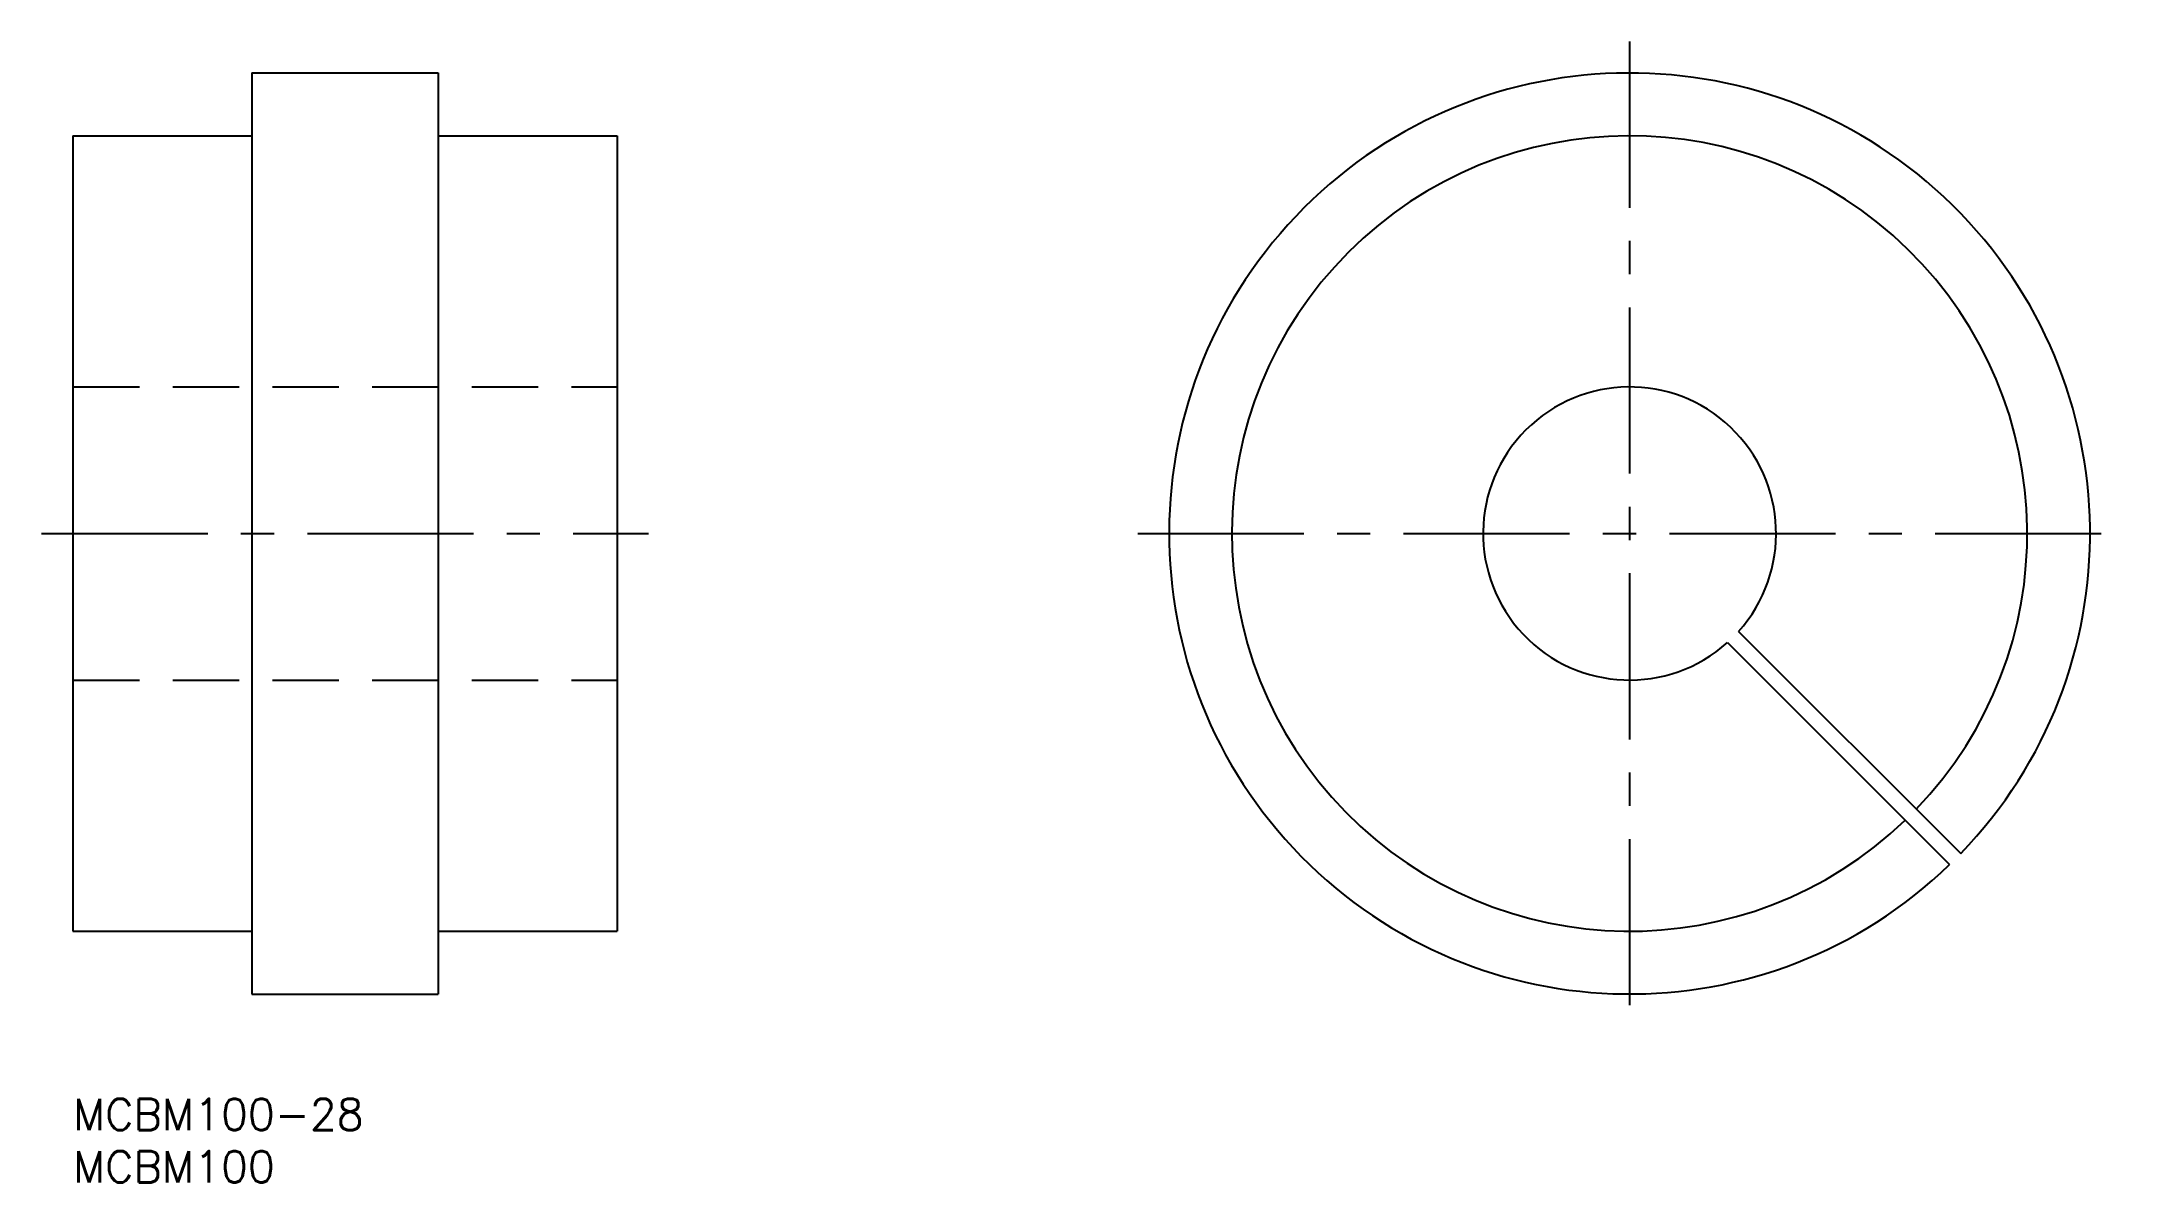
# Model space of a CAD drawing. Extents: x -3 to 196, y -8 to 101.
import ezdxf

# ---------------------------------------------------------------- set-up
doc = ezdxf.new("R2010")
doc.units = 0
doc.header["$LTSCALE"] = 0.5
doc.linetypes.add('CENTER', pattern=[50.8, 31.75, -6.35, 6.35, -6.35])
doc.linetypes.add('DASHED', pattern=[19.05, 12.7, -6.35])
for name, color, linetype in [('MSM_CENTER', 1, 'CENTER'), ('MSM_CONTINUOUS', 7, 'CONTINUOUS'), ('MSM_DASHED', 4, 'DASHED'), ('MSM_PART_NUMBER', 7, 'CONTINUOUS')]:
    doc.layers.add(name, color=color, linetype=linetype)
doc.styles.get("Standard").update_dxf_attribs({"font": 'txt.shx', "height": 3, "bigfont": 'bigfont.shx'})

# ---------------------------------------------------------------- blocks, each defined once
blk = doc.blocks.new('*U6')
at = {"layer": 'MSM_PART_NUMBER'}
blk.add_text('MCBM100-28', height=3, dxfattribs=at).set_placement((0, -3))
blk = doc.blocks.new('*U7')
at = {"layer": 'MSM_PART_NUMBER'}
blk.add_text('MCBM100', height=3, dxfattribs=at).set_placement((0, -8))

msp = doc.modelspace()

# ---------------------------------------------------------------- linework, layer by layer
at = {"layer": 'MSM_CENTER'}
for p, q in [((148.74, 101), (148.74, 7)), ((-3, 54), (55, 54)), ((101.74, 54), (195.74, 54))]:
    msp.add_line(p, q, dxfattribs=at)
at = {"layer": 'MSM_CONTINUOUS'}
for p, q in [((17.1, 98), (17.1, 10)), ((17.1, 98), (34.9, 98)), ((34.9, 98), (34.9, 10)), ((0, 92), (0, 16)), ((0, 92), (17.1, 92)), ((34.9, 92), (52, 92)), ((52, 92), (52, 16)), ((159.15, 44.65), (180.38, 23.42)), ((158.09, 43.58), (179.31, 22.36)), ((0, 16), (17.1, 16)), ((34.9, 16), (52, 16)), ((17.1, 10), (34.9, 10))]:
    msp.add_line(p, q, dxfattribs=at)
for radius, start, end in [(44, 315.9767, 314.0233), (38, 316.1309, 313.8691), (14, 318.0709, 311.9291)]:
    msp.add_arc((148.74, 54), radius, start, end, dxfattribs=at)
at = {"layer": 'MSM_DASHED'}
for p, q in [((0, 68), (52, 68)), ((0, 40), (52, 40))]:
    msp.add_line(p, q, dxfattribs=at)

# ---------------------------------------------------------------- block references
at = {"layer": 'MSM_CONTINUOUS'}
for name in ['*U6', '*U7']:
    msp.add_blockref(name, (0, 0), dxfattribs=at)

doc.saveas('drawing.dxf')
